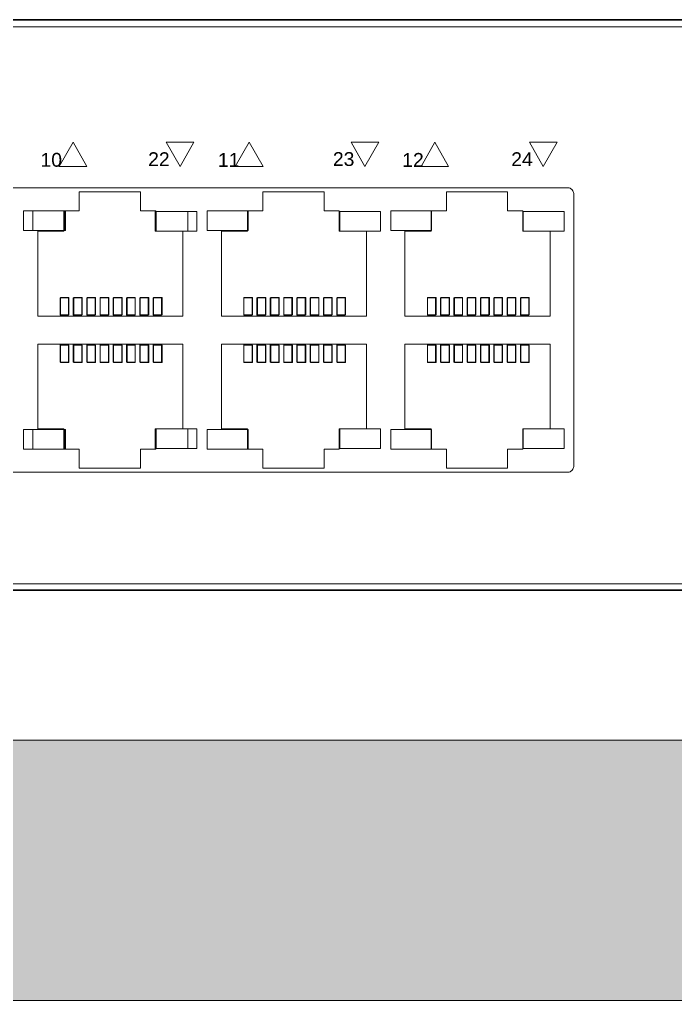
# Model space of a CAD drawing. Header units: millimetres. Extents: x -71336 to -33468, y -26189 to 22712.
# Drawn here: x -34216.2 to -34165.1, y -8452.9 to -8376.4 of the extents above; entities that cross this region are included whole.
import ezdxf

# ---------------------------------------------------------------- set-up
doc = ezdxf.new("R2010")
doc.units = ezdxf.units.MM
doc.layers.add('SC - Equipment', color=7, linetype='Continuous', lineweight=13)
doc.layers.add('SC - Rack Layout - U-guides and centreline', color=5, linetype='Continuous', lineweight=13, plot=False)
doc.styles.get("Standard").update_dxf_attribs({"font": 'arial.ttf', "height": 35})

# ---------------------------------------------------------------- blocks, each defined once
blk = doc.blocks.new('*U220')
at = {"layer": 'SC - Rack Layout - U-guides and centreline', "ltscale": 5}
blk.add_lwpolyline([(-300, 0), (300, 0)], dxfattribs=at)
blk = doc.blocks.new('*U221')
at = {"layer": 'SC - Rack Layout - U-guides and centreline', "color": 0, "linetype": 'ByBlock', "lineweight": -2, "transparency": 16777216}
for p in [(0, 1155.7), (0, 1111.25)]:
    blk.add_blockref('*U220', p, dxfattribs=at)
blk = doc.blocks.new('cisco-cbs350-24p-4x')
at = {"layer": 'SC - Equipment', "flags": 128}
for points in [[(238.117, 44.45), (-238.133, 44.45)], [(219.712, 44.45), (-219.712, 44.45)], [(219.712, 44.45), (-219.712, 44.45)], [(219.712, 44.45), (-219.712, 44.45)], [(-219.712, 43.934), (219.199, 43.95)], [(85.694, 34.948), (84.619, 33.049)], [(86.769, 33.049), (85.694, 34.948)], [(92.954, 34.948), (95.104, 34.948)], [(94.029, 33.049), (92.954, 34.948)], [(92.954, 34.948), (92.954, 34.948)], [(95.104, 34.948), (94.029, 33.049)], [(99.42, 34.948), (98.328, 33.049)], [(100.494, 33.049), (99.42, 34.948)], [(107.357, 34.948), (109.507, 34.948)], [(108.432, 33.049), (107.357, 34.948)], [(107.357, 34.948), (107.357, 34.948)], [(109.507, 34.948), (108.432, 33.049)], [(113.872, 34.948), (112.798, 33.049)], [(114.947, 33.049), (113.872, 34.948)], [(121.248, 34.948), (123.397, 34.948)], [(122.323, 33.049), (121.248, 34.948)], [(121.248, 34.948), (121.248, 34.948)], [(123.397, 34.948), (122.323, 33.049)], [(84.619, 33.049), (86.769, 33.049)], [(84.619, 33.049), (84.619, 33.049)], [(98.328, 33.049), (100.494, 33.049)], [(98.328, 33.049), (98.328, 33.049)], [(112.798, 33.049), (114.947, 33.049)], [(112.798, 33.049), (112.798, 33.049)], [(38.681, 31.4), (124.191, 31.4)], [(38.681, 31.4), (124.191, 31.4)], [(90.936, 31.067), (86.174, 31.067)], [(86.174, 31.067), (86.174, 29.601)], [(90.936, 31.067), (86.174, 31.067)], [(86.174, 31.067), (86.174, 29.601)], [(90.936, 29.601), (90.936, 31.067)], [(90.936, 29.601), (90.936, 31.067)], [(105.24, 31.067), (100.478, 31.067)], [(100.478, 31.067), (100.478, 29.601)], [(105.24, 31.067), (100.478, 31.067)], [(100.478, 31.067), (100.478, 29.601)], [(105.24, 29.601), (105.24, 31.067)], [(105.24, 29.601), (105.24, 31.067)], [(119.544, 31.067), (114.782, 31.067)], [(114.782, 31.067), (114.782, 29.601)], [(119.544, 31.067), (114.782, 31.067)], [(114.782, 31.067), (114.782, 29.601)], [(119.544, 29.601), (119.544, 31.067)], [(119.544, 29.601), (119.544, 31.067)], [(124.704, 30.883), (124.704, 9.727)], [(124.704, 30.883), (124.704, 9.727)], [(81.841, 28.068), (81.841, 29.601)], [(81.841, 29.601), (85.016, 29.601)], [(82.552, 28.068), (82.552, 29.601)], [(82.552, 29.601), (85.099, 29.601)], [(84.983, 29.601), (84.983, 28.018)], [(86.174, 29.601), (84.983, 29.601)], [(84.983, 29.601), (84.983, 29.601)], [(84.983, 29.601), (84.983, 28.018)], [(86.174, 29.601), (84.983, 29.601)], [(84.983, 29.601), (84.983, 29.601)], [(85.016, 29.601), (85.016, 28.068)], [(85.099, 29.601), (85.099, 28.068)], [(92.127, 29.601), (90.936, 29.601)], [(92.127, 29.601), (90.936, 29.601)], [(92.077, 28.018), (92.077, 29.551)], [(92.077, 29.551), (94.624, 29.551)], [(92.127, 28.018), (92.127, 29.601)], [(92.127, 28.018), (92.127, 29.601)], [(92.16, 28.018), (92.16, 29.551)], [(92.16, 29.551), (95.335, 29.551)], [(94.624, 29.551), (94.624, 28.018)], [(95.335, 29.551), (95.335, 28.018)], [(96.145, 28.068), (96.145, 29.601)], [(96.145, 29.601), (99.32, 29.601)], [(99.287, 29.601), (99.287, 28.018)], [(100.478, 29.601), (99.287, 29.601)], [(99.287, 29.601), (99.287, 29.601)], [(99.287, 29.601), (99.287, 28.018)], [(100.478, 29.601), (99.287, 29.601)], [(99.287, 29.601), (99.287, 29.601)], [(99.32, 29.601), (99.32, 28.068)], [(106.431, 29.601), (105.24, 29.601)], [(106.431, 29.601), (105.24, 29.601)], [(106.431, 28.018), (106.431, 29.601)], [(106.431, 28.018), (106.431, 29.601)], [(106.464, 28.018), (106.464, 29.551)], [(106.464, 29.551), (109.639, 29.551)], [(109.639, 29.551), (109.639, 28.018)], [(110.449, 28.068), (110.449, 29.601)], [(110.449, 29.601), (113.624, 29.601)], [(113.591, 29.601), (113.591, 28.018)], [(114.782, 29.601), (113.591, 29.601)], [(113.591, 29.601), (113.591, 29.601)], [(113.591, 29.601), (113.591, 28.018)], [(114.782, 29.601), (113.591, 29.601)], [(113.591, 29.601), (113.591, 29.601)], [(113.624, 29.601), (113.624, 28.068)], [(120.735, 29.601), (119.544, 29.601)], [(120.735, 29.601), (119.544, 29.601)], [(120.735, 28.018), (120.735, 29.601)], [(120.735, 28.018), (120.735, 29.601)], [(120.768, 28.018), (120.768, 29.551)], [(120.768, 29.551), (123.943, 29.551)], [(123.943, 29.551), (123.943, 28.018)], [(85.016, 28.068), (81.841, 28.068)], [(85.099, 28.068), (82.552, 28.068)], [(84.983, 28.018), (82.949, 28.018)], [(82.949, 28.018), (82.949, 21.388)], [(84.983, 28.018), (82.949, 28.018)], [(82.949, 28.018), (82.949, 21.388)], [(85.016, 28.068), (85.016, 28.068)], [(85.099, 28.068), (85.099, 28.068)], [(94.624, 28.018), (92.077, 28.018)], [(94.244, 28.018), (92.127, 28.018)], [(94.244, 28.018), (92.127, 28.018)], [(95.335, 28.018), (92.16, 28.018)], [(94.244, 21.388), (94.244, 28.018)], [(94.244, 21.388), (94.244, 28.018)], [(94.624, 28.018), (94.624, 28.018)], [(95.335, 28.018), (95.335, 28.018)], [(99.32, 28.068), (96.145, 28.068)], [(99.287, 28.018), (97.253, 28.018)], [(97.253, 28.018), (97.253, 21.388)], [(99.287, 28.018), (97.253, 28.018)], [(97.253, 28.018), (97.253, 21.388)], [(99.32, 28.068), (99.32, 28.068)], [(108.548, 28.018), (106.431, 28.018)], [(108.548, 28.018), (106.431, 28.018)], [(109.639, 28.018), (106.464, 28.018)], [(108.548, 21.388), (108.548, 28.018)], [(108.548, 21.388), (108.548, 28.018)], [(109.639, 28.018), (109.639, 28.018)], [(113.624, 28.068), (110.449, 28.068)], [(113.591, 28.018), (111.541, 28.018)], [(111.541, 28.018), (111.541, 21.388)], [(113.591, 28.018), (111.541, 28.018)], [(111.541, 28.018), (111.541, 21.388)], [(113.624, 28.068), (113.624, 28.068)], [(122.852, 28.018), (120.735, 28.018)], [(122.852, 28.018), (120.735, 28.018)], [(123.943, 28.018), (120.768, 28.018)], [(122.852, 21.388), (122.852, 28.018)], [(122.852, 21.388), (122.852, 28.018)], [(123.943, 28.018), (123.943, 28.018)], [(84.686, 22.804), (84.686, 21.471)], [(85.347, 22.804), (84.686, 22.804)], [(84.686, 22.804), (84.686, 22.804)], [(84.686, 22.804), (84.686, 21.471)], [(85.347, 22.804), (84.686, 22.804)], [(84.686, 22.804), (84.686, 22.804)], [(84.702, 22.837), (84.702, 21.488)], [(85.364, 22.837), (84.702, 22.837)], [(84.702, 22.837), (84.702, 22.837)], [(84.702, 22.837), (84.702, 21.488)], [(85.364, 22.837), (84.702, 22.837)], [(84.702, 22.837), (84.702, 22.837)], [(85.347, 21.471), (85.347, 22.804)], [(85.347, 21.471), (85.347, 22.804)], [(85.364, 21.488), (85.364, 22.837)], [(85.364, 21.488), (85.364, 22.837)], [(85.711, 22.804), (85.711, 21.471)], [(86.372, 22.804), (85.711, 22.804)], [(85.711, 22.804), (85.711, 22.804)], [(85.711, 22.804), (85.711, 21.471)], [(86.372, 22.804), (85.711, 22.804)], [(85.711, 22.804), (85.711, 22.804)], [(85.744, 22.837), (85.744, 21.488)], [(86.405, 22.837), (85.744, 22.837)], [(85.744, 22.837), (85.744, 22.837)], [(85.744, 22.837), (85.744, 21.488)], [(86.405, 22.837), (85.744, 22.837)], [(85.744, 22.837), (85.744, 22.837)], [(86.372, 21.471), (86.372, 22.804)], [(86.372, 21.471), (86.372, 22.804)], [(86.405, 21.488), (86.405, 22.837)], [(86.405, 21.488), (86.405, 22.837)], [(86.753, 22.804), (86.753, 21.471)], [(87.414, 22.804), (86.753, 22.804)], [(86.753, 22.804), (86.753, 22.804)], [(86.753, 22.804), (86.753, 21.471)], [(87.414, 22.804), (86.753, 22.804)], [(86.753, 22.804), (86.753, 22.804)], [(86.786, 22.837), (86.786, 21.488)], [(87.431, 22.837), (86.786, 22.837)], [(86.786, 22.837), (86.786, 22.837)], [(86.786, 22.837), (86.786, 21.488)], [(87.431, 22.837), (86.786, 22.837)], [(86.786, 22.837), (86.786, 22.837)], [(87.414, 21.471), (87.414, 22.804)], [(87.414, 21.471), (87.414, 22.804)], [(87.431, 21.488), (87.431, 22.837)], [(87.431, 21.488), (87.431, 22.837)], [(87.794, 22.804), (87.794, 21.471)], [(88.456, 22.804), (87.794, 22.804)], [(87.794, 22.804), (87.794, 22.804)], [(87.794, 22.804), (87.794, 21.471)], [(88.456, 22.804), (87.794, 22.804)], [(87.794, 22.804), (87.794, 22.804)], [(87.811, 22.837), (87.811, 21.488)], [(88.472, 22.837), (87.811, 22.837)], [(87.811, 22.837), (87.811, 22.837)], [(87.811, 22.837), (87.811, 21.488)], [(88.472, 22.837), (87.811, 22.837)], [(87.811, 22.837), (87.811, 22.837)], [(88.456, 21.471), (88.456, 22.804)], [(88.456, 21.471), (88.456, 22.804)], [(88.472, 21.488), (88.472, 22.837)], [(88.472, 21.488), (88.472, 22.837)], [(88.82, 22.804), (88.82, 21.471)], [(89.481, 22.804), (88.82, 22.804)], [(88.82, 22.804), (88.82, 22.804)], [(88.82, 22.804), (88.82, 21.471)], [(89.481, 22.804), (88.82, 22.804)], [(88.82, 22.804), (88.82, 22.804)], [(88.853, 22.837), (88.853, 21.488)], [(89.514, 22.837), (88.853, 22.837)], [(88.853, 22.837), (88.853, 22.837)], [(88.853, 22.837), (88.853, 21.488)], [(89.514, 22.837), (88.853, 22.837)], [(88.853, 22.837), (88.853, 22.837)], [(89.481, 21.471), (89.481, 22.804)], [(89.481, 21.471), (89.481, 22.804)], [(89.514, 21.488), (89.514, 22.837)], [(89.514, 21.488), (89.514, 22.837)], [(89.861, 22.804), (89.861, 21.471)], [(90.523, 22.804), (89.861, 22.804)], [(89.861, 22.804), (89.861, 22.804)], [(89.861, 22.804), (89.861, 21.471)], [(90.523, 22.804), (89.861, 22.804)], [(89.861, 22.804), (89.861, 22.804)], [(89.895, 22.837), (89.895, 21.488)], [(90.539, 22.837), (89.895, 22.837)], [(89.895, 22.837), (89.895, 22.837)], [(89.895, 22.837), (89.895, 21.488)], [(90.539, 22.837), (89.895, 22.837)], [(89.895, 22.837), (89.895, 22.837)], [(90.523, 21.471), (90.523, 22.804)], [(90.523, 21.471), (90.523, 22.804)], [(90.539, 21.488), (90.539, 22.837)], [(90.539, 21.488), (90.539, 22.837)], [(90.903, 22.804), (90.903, 21.471)], [(91.548, 22.804), (90.903, 22.804)], [(90.903, 22.804), (90.903, 22.804)], [(90.903, 22.804), (90.903, 21.471)], [(91.548, 22.804), (90.903, 22.804)], [(90.903, 22.804), (90.903, 22.804)], [(90.92, 22.837), (90.92, 21.488)], [(91.581, 22.837), (90.92, 22.837)], [(90.92, 22.837), (90.92, 22.837)], [(90.92, 22.837), (90.92, 21.488)], [(91.581, 22.837), (90.92, 22.837)], [(90.92, 22.837), (90.92, 22.837)], [(91.548, 21.471), (91.548, 22.804)], [(91.548, 21.471), (91.548, 22.804)], [(91.581, 21.488), (91.581, 22.837)], [(91.581, 21.488), (91.581, 22.837)], [(91.929, 22.804), (91.929, 21.471)], [(92.59, 22.804), (91.929, 22.804)], [(91.929, 22.804), (91.929, 22.804)], [(91.929, 22.804), (91.929, 21.471)], [(92.59, 22.804), (91.929, 22.804)], [(91.929, 22.804), (91.929, 22.804)], [(91.962, 22.837), (91.962, 21.488)], [(92.623, 22.837), (91.962, 22.837)], [(91.962, 22.837), (91.962, 22.837)], [(91.962, 22.837), (91.962, 21.488)], [(92.623, 22.837), (91.962, 22.837)], [(91.962, 22.837), (91.962, 22.837)], [(92.59, 21.471), (92.59, 22.804)], [(92.59, 21.471), (92.59, 22.804)], [(92.623, 21.488), (92.623, 22.837)], [(92.623, 21.488), (92.623, 22.837)], [(98.99, 22.804), (98.99, 21.471)], [(99.651, 22.804), (98.99, 22.804)], [(98.99, 22.804), (98.99, 22.804)], [(99.006, 22.837), (99.006, 21.488)], [(99.668, 22.837), (99.006, 22.837)], [(99.006, 22.837), (99.006, 22.837)], [(99.651, 21.471), (99.651, 22.804)], [(99.668, 21.488), (99.668, 22.837)], [(100.015, 22.804), (100.015, 21.471)], [(100.676, 22.804), (100.015, 22.804)], [(100.015, 22.804), (100.015, 22.804)], [(100.048, 22.837), (100.048, 21.488)], [(100.709, 22.837), (100.048, 22.837)], [(100.048, 22.837), (100.048, 22.837)], [(100.676, 21.471), (100.676, 22.804)], [(100.709, 21.488), (100.709, 22.837)], [(101.057, 22.804), (101.057, 21.471)], [(101.718, 22.804), (101.057, 22.804)], [(101.057, 22.804), (101.057, 22.804)], [(101.09, 22.837), (101.09, 21.488)], [(101.735, 22.837), (101.09, 22.837)], [(101.09, 22.837), (101.09, 22.837)], [(101.718, 21.471), (101.718, 22.804)], [(101.735, 21.488), (101.735, 22.837)], [(102.098, 22.804), (102.098, 21.471)], [(102.743, 22.804), (102.098, 22.804)], [(102.098, 22.804), (102.098, 22.804)], [(102.115, 22.837), (102.115, 21.488)], [(102.776, 22.837), (102.115, 22.837)], [(102.115, 22.837), (102.115, 22.837)], [(102.743, 21.471), (102.743, 22.804)], [(102.776, 21.488), (102.776, 22.837)], [(103.124, 22.804), (103.124, 21.471)], [(103.785, 22.804), (103.124, 22.804)], [(103.124, 22.804), (103.124, 22.804)], [(103.157, 22.837), (103.157, 21.488)], [(103.818, 22.837), (103.157, 22.837)], [(103.157, 22.837), (103.157, 22.837)], [(103.785, 21.471), (103.785, 22.804)], [(103.818, 21.488), (103.818, 22.837)], [(104.165, 22.804), (104.165, 21.471)], [(104.827, 22.804), (104.165, 22.804)], [(104.165, 22.804), (104.165, 22.804)], [(104.182, 22.837), (104.182, 21.488)], [(104.843, 22.837), (104.182, 22.837)], [(104.182, 22.837), (104.182, 22.837)], [(104.827, 21.471), (104.827, 22.804)], [(104.843, 21.488), (104.843, 22.837)], [(105.207, 22.804), (105.207, 21.471)], [(105.852, 22.804), (105.207, 22.804)], [(105.207, 22.804), (105.207, 22.804)], [(105.224, 22.837), (105.224, 21.488)], [(105.885, 22.837), (105.224, 22.837)], [(105.224, 22.837), (105.224, 22.837)], [(105.852, 21.471), (105.852, 22.804)], [(105.885, 21.488), (105.885, 22.837)], [(106.233, 22.804), (106.233, 21.471)], [(106.894, 22.804), (106.233, 22.804)], [(106.233, 22.804), (106.233, 22.804)], [(106.266, 22.837), (106.266, 21.488)], [(106.927, 22.837), (106.266, 22.837)], [(106.266, 22.837), (106.266, 22.837)], [(106.894, 21.471), (106.894, 22.804)], [(106.927, 21.488), (106.927, 22.837)], [(113.294, 22.804), (113.294, 21.471)], [(113.939, 22.804), (113.294, 22.804)], [(113.294, 22.804), (113.294, 22.804)], [(113.31, 22.837), (113.31, 21.488)], [(113.972, 22.837), (113.31, 22.837)], [(113.31, 22.837), (113.31, 22.837)], [(113.939, 21.471), (113.939, 22.804)], [(113.972, 21.488), (113.972, 22.837)], [(114.319, 22.804), (114.319, 21.471)], [(114.98, 22.804), (114.319, 22.804)], [(114.319, 22.804), (114.319, 22.804)], [(114.352, 22.837), (114.352, 21.488)], [(115.013, 22.837), (114.352, 22.837)], [(114.352, 22.837), (114.352, 22.837)], [(114.98, 21.471), (114.98, 22.804)], [(115.013, 21.488), (115.013, 22.837)], [(115.361, 22.804), (115.361, 21.471)], [(116.022, 22.804), (115.361, 22.804)], [(115.361, 22.804), (115.361, 22.804)], [(115.394, 22.837), (115.394, 21.488)], [(116.039, 22.837), (115.394, 22.837)], [(115.394, 22.837), (115.394, 22.837)], [(116.022, 21.471), (116.022, 22.804)], [(116.039, 21.488), (116.039, 22.837)], [(116.402, 22.804), (116.402, 21.471)], [(117.047, 22.804), (116.402, 22.804)], [(116.402, 22.804), (116.402, 22.804)], [(116.419, 22.837), (116.419, 21.488)], [(117.08, 22.837), (116.419, 22.837)], [(116.419, 22.837), (116.419, 22.837)], [(117.047, 21.471), (117.047, 22.804)], [(117.08, 21.488), (117.08, 22.837)], [(117.428, 22.804), (117.428, 21.471)], [(118.089, 22.804), (117.428, 22.804)], [(117.428, 22.804), (117.428, 22.804)], [(117.461, 22.837), (117.461, 21.488)], [(118.122, 22.837), (117.461, 22.837)], [(117.461, 22.837), (117.461, 22.837)], [(118.089, 21.471), (118.089, 22.804)], [(118.122, 21.488), (118.122, 22.837)], [(118.47, 22.804), (118.47, 21.471)], [(119.131, 22.804), (118.47, 22.804)], [(118.47, 22.804), (118.47, 22.804)], [(118.486, 22.837), (118.486, 21.488)], [(119.148, 22.837), (118.486, 22.837)], [(118.486, 22.837), (118.486, 22.837)], [(119.131, 21.471), (119.131, 22.804)], [(119.148, 21.488), (119.148, 22.837)], [(119.511, 22.804), (119.511, 21.471)], [(120.156, 22.804), (119.511, 22.804)], [(119.511, 22.804), (119.511, 22.804)], [(119.528, 22.837), (119.528, 21.488)], [(120.189, 22.837), (119.528, 22.837)], [(119.528, 22.837), (119.528, 22.837)], [(120.156, 21.471), (120.156, 22.804)], [(120.189, 21.488), (120.189, 22.837)], [(120.537, 22.804), (120.537, 21.471)], [(121.198, 22.804), (120.537, 22.804)], [(120.537, 22.804), (120.537, 22.804)], [(120.57, 22.837), (120.57, 21.488)], [(121.231, 22.837), (120.57, 22.837)], [(120.57, 22.837), (120.57, 22.837)], [(121.198, 21.471), (121.198, 22.804)], [(121.231, 21.488), (121.231, 22.837)], [(84.686, 21.471), (85.347, 21.471)], [(84.686, 21.471), (85.347, 21.471)], [(84.702, 21.488), (85.364, 21.488)], [(84.702, 21.488), (85.364, 21.488)], [(85.711, 21.471), (86.372, 21.471)], [(85.711, 21.471), (86.372, 21.471)], [(85.744, 21.488), (86.405, 21.488)], [(85.744, 21.488), (86.405, 21.488)], [(86.753, 21.471), (87.414, 21.471)], [(86.753, 21.471), (87.414, 21.471)], [(86.786, 21.488), (87.431, 21.488)], [(86.786, 21.488), (87.431, 21.488)], [(87.794, 21.471), (88.456, 21.471)], [(87.794, 21.471), (88.456, 21.471)], [(87.811, 21.488), (88.472, 21.488)], [(87.811, 21.488), (88.472, 21.488)], [(88.82, 21.471), (89.481, 21.471)], [(88.82, 21.471), (89.481, 21.471)], [(88.853, 21.488), (89.514, 21.488)], [(88.853, 21.488), (89.514, 21.488)], [(89.861, 21.471), (90.523, 21.471)], [(89.861, 21.471), (90.523, 21.471)], [(89.895, 21.488), (90.539, 21.488)], [(89.895, 21.488), (90.539, 21.488)], [(90.903, 21.471), (91.548, 21.471)], [(90.903, 21.471), (91.548, 21.471)], [(90.92, 21.488), (91.581, 21.488)], [(90.92, 21.488), (91.581, 21.488)], [(91.929, 21.471), (92.59, 21.471)], [(91.929, 21.471), (92.59, 21.471)], [(91.962, 21.488), (92.623, 21.488)], [(91.962, 21.488), (92.623, 21.488)], [(98.99, 21.471), (99.651, 21.471)], [(99.006, 21.488), (99.668, 21.488)], [(100.015, 21.471), (100.676, 21.471)], [(100.048, 21.488), (100.709, 21.488)], [(101.057, 21.471), (101.718, 21.471)], [(101.09, 21.488), (101.735, 21.488)], [(102.098, 21.471), (102.743, 21.471)], [(102.115, 21.488), (102.776, 21.488)], [(103.124, 21.471), (103.785, 21.471)], [(103.157, 21.488), (103.818, 21.488)], [(104.165, 21.471), (104.827, 21.471)], [(104.182, 21.488), (104.843, 21.488)], [(105.207, 21.471), (105.852, 21.471)], [(105.224, 21.488), (105.885, 21.488)], [(106.233, 21.471), (106.894, 21.471)], [(106.266, 21.488), (106.927, 21.488)], [(113.294, 21.471), (113.939, 21.471)], [(113.31, 21.488), (113.972, 21.488)], [(114.319, 21.471), (114.98, 21.471)], [(114.352, 21.488), (115.013, 21.488)], [(115.361, 21.471), (116.022, 21.471)], [(115.394, 21.488), (116.039, 21.488)], [(116.402, 21.471), (117.047, 21.471)], [(116.419, 21.488), (117.08, 21.488)], [(117.428, 21.471), (118.089, 21.471)], [(117.461, 21.488), (118.122, 21.488)], [(118.47, 21.471), (119.131, 21.471)], [(118.486, 21.488), (119.148, 21.488)], [(119.511, 21.471), (120.156, 21.471)], [(119.528, 21.488), (120.189, 21.488)], [(120.537, 21.471), (121.198, 21.471)], [(120.57, 21.488), (121.231, 21.488)], [(82.949, 21.388), (94.244, 21.388)], [(82.949, 21.388), (94.244, 21.388)], [(97.253, 21.388), (108.548, 21.388)], [(97.253, 21.388), (108.548, 21.388)], [(111.541, 21.388), (122.852, 21.388)], [(111.541, 21.388), (122.852, 21.388)], [(82.949, 12.593), (82.949, 19.206)], [(82.949, 19.206), (94.244, 19.206)], [(82.949, 12.593), (82.949, 19.206)], [(82.949, 19.206), (94.244, 19.206)], [(84.686, 19.139), (84.686, 17.807)], [(85.347, 19.139), (84.686, 19.139)], [(84.686, 19.139), (84.686, 19.139)], [(84.686, 19.139), (84.686, 17.807)], [(85.347, 19.139), (84.686, 19.139)], [(84.686, 19.139), (84.686, 19.139)], [(84.702, 19.123), (84.702, 17.773)], [(85.364, 19.123), (84.702, 19.123)], [(84.702, 19.123), (84.702, 19.123)], [(84.702, 19.123), (84.702, 17.773)], [(85.364, 19.123), (84.702, 19.123)], [(84.702, 19.123), (84.702, 19.123)], [(85.347, 17.807), (85.347, 19.139)], [(85.347, 17.807), (85.347, 19.139)], [(85.364, 17.773), (85.364, 19.123)], [(85.364, 17.773), (85.364, 19.123)], [(85.711, 19.139), (85.711, 17.807)], [(86.372, 19.139), (85.711, 19.139)], [(85.711, 19.139), (85.711, 19.139)], [(85.711, 19.139), (85.711, 17.807)], [(86.372, 19.139), (85.711, 19.139)], [(85.711, 19.139), (85.711, 19.139)], [(85.744, 19.123), (85.744, 17.773)], [(86.405, 19.123), (85.744, 19.123)], [(85.744, 19.123), (85.744, 19.123)], [(85.744, 19.123), (85.744, 17.773)], [(86.405, 19.123), (85.744, 19.123)], [(85.744, 19.123), (85.744, 19.123)], [(86.372, 17.807), (86.372, 19.139)], [(86.372, 17.807), (86.372, 19.139)], [(86.405, 17.773), (86.405, 19.123)], [(86.405, 17.773), (86.405, 19.123)], [(86.753, 19.139), (86.753, 17.807)], [(87.414, 19.139), (86.753, 19.139)], [(86.753, 19.139), (86.753, 19.139)], [(86.753, 19.139), (86.753, 17.807)], [(87.414, 19.139), (86.753, 19.139)], [(86.753, 19.139), (86.753, 19.139)], [(86.786, 19.123), (86.786, 17.773)], [(87.431, 19.123), (86.786, 19.123)], [(86.786, 19.123), (86.786, 19.123)], [(86.786, 19.123), (86.786, 17.773)], [(87.431, 19.123), (86.786, 19.123)], [(86.786, 19.123), (86.786, 19.123)], [(87.414, 17.807), (87.414, 19.139)], [(87.414, 17.807), (87.414, 19.139)], [(87.431, 17.773), (87.431, 19.123)], [(87.431, 17.773), (87.431, 19.123)], [(87.794, 19.139), (87.794, 17.807)], [(88.456, 19.139), (87.794, 19.139)], [(87.794, 19.139), (87.794, 19.139)], [(87.794, 19.139), (87.794, 17.807)], [(88.456, 19.139), (87.794, 19.139)], [(87.794, 19.139), (87.794, 19.139)], [(87.811, 19.123), (87.811, 17.773)], [(88.472, 19.123), (87.811, 19.123)], [(87.811, 19.123), (87.811, 19.123)], [(87.811, 19.123), (87.811, 17.773)], [(88.472, 19.123), (87.811, 19.123)], [(87.811, 19.123), (87.811, 19.123)], [(88.456, 17.807), (88.456, 19.139)], [(88.456, 17.807), (88.456, 19.139)], [(88.472, 17.773), (88.472, 19.123)], [(88.472, 17.773), (88.472, 19.123)], [(88.82, 19.139), (88.82, 17.807)], [(89.481, 19.139), (88.82, 19.139)], [(88.82, 19.139), (88.82, 19.139)], [(88.82, 19.139), (88.82, 17.807)], [(89.481, 19.139), (88.82, 19.139)], [(88.82, 19.139), (88.82, 19.139)], [(88.853, 19.123), (88.853, 17.773)], [(89.514, 19.123), (88.853, 19.123)], [(88.853, 19.123), (88.853, 19.123)], [(88.853, 19.123), (88.853, 17.773)], [(89.514, 19.123), (88.853, 19.123)], [(88.853, 19.123), (88.853, 19.123)], [(89.481, 17.807), (89.481, 19.139)], [(89.481, 17.807), (89.481, 19.139)], [(89.514, 17.773), (89.514, 19.123)], [(89.514, 17.773), (89.514, 19.123)], [(89.861, 19.139), (89.861, 17.807)], [(90.523, 19.139), (89.861, 19.139)], [(89.861, 19.139), (89.861, 19.139)], [(89.861, 19.139), (89.861, 17.807)], [(90.523, 19.139), (89.861, 19.139)], [(89.861, 19.139), (89.861, 19.139)], [(89.895, 19.123), (89.895, 17.773)], [(90.539, 19.123), (89.895, 19.123)], [(89.895, 19.123), (89.895, 19.123)], [(89.895, 19.123), (89.895, 17.773)], [(90.539, 19.123), (89.895, 19.123)], [(89.895, 19.123), (89.895, 19.123)], [(90.523, 17.807), (90.523, 19.139)], [(90.523, 17.807), (90.523, 19.139)], [(90.539, 17.773), (90.539, 19.123)], [(90.539, 17.773), (90.539, 19.123)], [(90.903, 19.139), (90.903, 17.807)], [(91.548, 19.139), (90.903, 19.139)], [(90.903, 19.139), (90.903, 19.139)], [(90.903, 19.139), (90.903, 17.807)], [(91.548, 19.139), (90.903, 19.139)], [(90.903, 19.139), (90.903, 19.139)], [(90.92, 19.123), (90.92, 17.773)], [(91.581, 19.123), (90.92, 19.123)], [(90.92, 19.123), (90.92, 19.123)], [(90.92, 19.123), (90.92, 17.773)], [(91.581, 19.123), (90.92, 19.123)], [(90.92, 19.123), (90.92, 19.123)], [(91.548, 17.807), (91.548, 19.139)], [(91.548, 17.807), (91.548, 19.139)], [(91.581, 17.773), (91.581, 19.123)], [(91.581, 17.773), (91.581, 19.123)], [(91.929, 19.139), (91.929, 17.807)], [(92.59, 19.139), (91.929, 19.139)], [(91.929, 19.139), (91.929, 19.139)], [(91.929, 19.139), (91.929, 17.807)], [(92.59, 19.139), (91.929, 19.139)], [(91.929, 19.139), (91.929, 19.139)], [(91.962, 19.123), (91.962, 17.773)], [(92.623, 19.123), (91.962, 19.123)], [(91.962, 19.123), (91.962, 19.123)], [(91.962, 19.123), (91.962, 17.773)], [(92.623, 19.123), (91.962, 19.123)], [(91.962, 19.123), (91.962, 19.123)], [(92.59, 17.807), (92.59, 19.139)], [(92.59, 17.807), (92.59, 19.139)], [(92.623, 17.773), (92.623, 19.123)], [(92.623, 17.773), (92.623, 19.123)], [(94.244, 19.206), (94.244, 12.593)], [(94.244, 19.206), (94.244, 12.593)], [(97.253, 12.593), (97.253, 19.206)], [(97.253, 19.206), (108.548, 19.206)], [(97.253, 12.593), (97.253, 19.206)], [(97.253, 19.206), (108.548, 19.206)], [(98.99, 19.139), (98.99, 17.807)], [(99.651, 19.139), (98.99, 19.139)], [(98.99, 19.139), (98.99, 19.139)], [(99.006, 19.123), (99.006, 17.773)], [(99.668, 19.123), (99.006, 19.123)], [(99.006, 19.123), (99.006, 19.123)], [(99.651, 17.807), (99.651, 19.139)], [(99.668, 17.773), (99.668, 19.123)], [(100.015, 19.139), (100.015, 17.807)], [(100.676, 19.139), (100.015, 19.139)], [(100.015, 19.139), (100.015, 19.139)], [(100.048, 19.123), (100.048, 17.773)], [(100.709, 19.123), (100.048, 19.123)], [(100.048, 19.123), (100.048, 19.123)], [(100.676, 17.807), (100.676, 19.139)], [(100.709, 17.773), (100.709, 19.123)], [(101.057, 19.139), (101.057, 17.807)], [(101.718, 19.139), (101.057, 19.139)], [(101.057, 19.139), (101.057, 19.139)], [(101.09, 19.123), (101.09, 17.773)], [(101.735, 19.123), (101.09, 19.123)], [(101.09, 19.123), (101.09, 19.123)], [(101.718, 17.807), (101.718, 19.139)], [(101.735, 17.773), (101.735, 19.123)], [(102.098, 19.139), (102.098, 17.807)], [(102.743, 19.139), (102.098, 19.139)], [(102.098, 19.139), (102.098, 19.139)], [(102.115, 19.123), (102.115, 17.773)], [(102.776, 19.123), (102.115, 19.123)], [(102.115, 19.123), (102.115, 19.123)], [(102.743, 17.807), (102.743, 19.139)], [(102.776, 17.773), (102.776, 19.123)], [(103.124, 19.139), (103.124, 17.807)], [(103.785, 19.139), (103.124, 19.139)], [(103.124, 19.139), (103.124, 19.139)], [(103.157, 19.123), (103.157, 17.773)], [(103.818, 19.123), (103.157, 19.123)], [(103.157, 19.123), (103.157, 19.123)], [(103.785, 17.807), (103.785, 19.139)], [(103.818, 17.773), (103.818, 19.123)], [(104.165, 19.139), (104.165, 17.807)], [(104.827, 19.139), (104.165, 19.139)], [(104.165, 19.139), (104.165, 19.139)], [(104.182, 19.123), (104.182, 17.773)], [(104.843, 19.123), (104.182, 19.123)], [(104.182, 19.123), (104.182, 19.123)], [(104.827, 17.807), (104.827, 19.139)], [(104.843, 17.773), (104.843, 19.123)], [(105.207, 19.139), (105.207, 17.807)], [(105.852, 19.139), (105.207, 19.139)], [(105.207, 19.139), (105.207, 19.139)], [(105.224, 19.123), (105.224, 17.773)], [(105.885, 19.123), (105.224, 19.123)], [(105.224, 19.123), (105.224, 19.123)], [(105.852, 17.807), (105.852, 19.139)], [(105.885, 17.773), (105.885, 19.123)], [(106.233, 19.139), (106.233, 17.807)], [(106.894, 19.139), (106.233, 19.139)], [(106.233, 19.139), (106.233, 19.139)], [(106.266, 19.123), (106.266, 17.773)], [(106.927, 19.123), (106.266, 19.123)], [(106.266, 19.123), (106.266, 19.123)], [(106.894, 17.807), (106.894, 19.139)], [(106.927, 17.773), (106.927, 19.123)], [(108.548, 19.206), (108.548, 12.593)], [(108.548, 19.206), (108.548, 12.593)], [(111.541, 12.593), (111.541, 19.206)], [(111.541, 19.206), (122.852, 19.206)], [(111.541, 12.593), (111.541, 19.206)], [(111.541, 19.206), (122.852, 19.206)], [(113.294, 19.139), (113.294, 17.807)], [(113.939, 19.139), (113.294, 19.139)], [(113.294, 19.139), (113.294, 19.139)], [(113.31, 19.123), (113.31, 17.773)], [(113.972, 19.123), (113.31, 19.123)], [(113.31, 19.123), (113.31, 19.123)], [(113.939, 17.807), (113.939, 19.139)], [(113.972, 17.773), (113.972, 19.123)], [(114.319, 19.139), (114.319, 17.807)], [(114.98, 19.139), (114.319, 19.139)], [(114.319, 19.139), (114.319, 19.139)], [(114.352, 19.123), (114.352, 17.773)], [(115.013, 19.123), (114.352, 19.123)], [(114.352, 19.123), (114.352, 19.123)], [(114.98, 17.807), (114.98, 19.139)], [(115.013, 17.773), (115.013, 19.123)], [(115.361, 19.139), (115.361, 17.807)], [(116.022, 19.139), (115.361, 19.139)], [(115.361, 19.139), (115.361, 19.139)], [(115.394, 19.123), (115.394, 17.773)], [(116.039, 19.123), (115.394, 19.123)], [(115.394, 19.123), (115.394, 19.123)], [(116.022, 17.807), (116.022, 19.139)], [(116.039, 17.773), (116.039, 19.123)], [(116.402, 19.139), (116.402, 17.807)], [(117.047, 19.139), (116.402, 19.139)], [(116.402, 19.139), (116.402, 19.139)], [(116.419, 19.123), (116.419, 17.773)], [(117.08, 19.123), (116.419, 19.123)], [(116.419, 19.123), (116.419, 19.123)], [(117.047, 17.807), (117.047, 19.139)], [(117.08, 17.773), (117.08, 19.123)], [(117.428, 19.139), (117.428, 17.807)], [(118.089, 19.139), (117.428, 19.139)], [(117.428, 19.139), (117.428, 19.139)], [(117.461, 19.123), (117.461, 17.773)], [(118.122, 19.123), (117.461, 19.123)], [(117.461, 19.123), (117.461, 19.123)], [(118.089, 17.807), (118.089, 19.139)], [(118.122, 17.773), (118.122, 19.123)], [(118.47, 19.139), (118.47, 17.807)], [(119.131, 19.139), (118.47, 19.139)], [(118.47, 19.139), (118.47, 19.139)], [(118.486, 19.123), (118.486, 17.773)], [(119.148, 19.123), (118.486, 19.123)], [(118.486, 19.123), (118.486, 19.123)], [(119.131, 17.807), (119.131, 19.139)], [(119.148, 17.773), (119.148, 19.123)], [(119.511, 19.139), (119.511, 17.807)], [(120.156, 19.139), (119.511, 19.139)], [(119.511, 19.139), (119.511, 19.139)], [(119.528, 19.123), (119.528, 17.773)], [(120.189, 19.123), (119.528, 19.123)], [(119.528, 19.123), (119.528, 19.123)], [(120.156, 17.807), (120.156, 19.139)], [(120.189, 17.773), (120.189, 19.123)], [(120.537, 19.139), (120.537, 17.807)], [(121.198, 19.139), (120.537, 19.139)], [(120.537, 19.139), (120.537, 19.139)], [(120.57, 19.123), (120.57, 17.773)], [(121.231, 19.123), (120.57, 19.123)], [(120.57, 19.123), (120.57, 19.123)], [(121.198, 17.807), (121.198, 19.139)], [(121.231, 17.773), (121.231, 19.123)], [(122.852, 19.206), (122.852, 12.593)], [(122.852, 19.206), (122.852, 12.593)], [(84.686, 17.807), (85.347, 17.807)], [(84.686, 17.807), (85.347, 17.807)], [(84.702, 17.773), (85.364, 17.773)], [(84.702, 17.773), (85.364, 17.773)], [(85.711, 17.807), (86.372, 17.807)], [(85.711, 17.807), (86.372, 17.807)], [(85.744, 17.773), (86.405, 17.773)], [(85.744, 17.773), (86.405, 17.773)], [(86.753, 17.807), (87.414, 17.807)], [(86.753, 17.807), (87.414, 17.807)], [(86.786, 17.773), (87.431, 17.773)], [(86.786, 17.773), (87.431, 17.773)], [(87.794, 17.807), (88.456, 17.807)], [(87.794, 17.807), (88.456, 17.807)], [(87.811, 17.773), (88.472, 17.773)], [(87.811, 17.773), (88.472, 17.773)], [(88.82, 17.807), (89.481, 17.807)], [(88.82, 17.807), (89.481, 17.807)], [(88.853, 17.773), (89.514, 17.773)], [(88.853, 17.773), (89.514, 17.773)], [(89.861, 17.807), (90.523, 17.807)], [(89.861, 17.807), (90.523, 17.807)], [(89.895, 17.773), (90.539, 17.773)], [(89.895, 17.773), (90.539, 17.773)], [(90.903, 17.807), (91.548, 17.807)], [(90.903, 17.807), (91.548, 17.807)], [(90.92, 17.773), (91.581, 17.773)], [(90.92, 17.773), (91.581, 17.773)], [(91.929, 17.807), (92.59, 17.807)], [(91.929, 17.807), (92.59, 17.807)], [(91.962, 17.773), (92.623, 17.773)], [(91.962, 17.773), (92.623, 17.773)], [(98.99, 17.807), (99.651, 17.807)], [(99.006, 17.773), (99.668, 17.773)], [(100.015, 17.807), (100.676, 17.807)], [(100.048, 17.773), (100.709, 17.773)], [(101.057, 17.807), (101.718, 17.807)], [(101.09, 17.773), (101.735, 17.773)], [(102.098, 17.807), (102.743, 17.807)], [(102.115, 17.773), (102.776, 17.773)], [(103.124, 17.807), (103.785, 17.807)], [(103.157, 17.773), (103.818, 17.773)], [(104.165, 17.807), (104.827, 17.807)], [(104.182, 17.773), (104.843, 17.773)], [(105.207, 17.807), (105.852, 17.807)], [(105.224, 17.773), (105.885, 17.773)], [(106.233, 17.807), (106.894, 17.807)], [(106.266, 17.773), (106.927, 17.773)], [(113.294, 17.807), (113.939, 17.807)], [(113.31, 17.773), (113.972, 17.773)], [(114.319, 17.807), (114.98, 17.807)], [(114.352, 17.773), (115.013, 17.773)], [(115.361, 17.807), (116.022, 17.807)], [(115.394, 17.773), (116.039, 17.773)], [(116.402, 17.807), (117.047, 17.807)], [(116.419, 17.773), (117.08, 17.773)], [(117.428, 17.807), (118.089, 17.807)], [(117.461, 17.773), (118.122, 17.773)], [(118.47, 17.807), (119.131, 17.807)], [(118.486, 17.773), (119.148, 17.773)], [(119.511, 17.807), (120.156, 17.807)], [(119.528, 17.773), (120.189, 17.773)], [(120.537, 17.807), (121.198, 17.807)], [(120.57, 17.773), (121.231, 17.773)], [(85.016, 12.543), (81.841, 12.543)], [(81.841, 12.543), (81.841, 11.01)], [(85.099, 12.543), (82.552, 12.543)], [(82.552, 12.543), (82.552, 11.01)], [(84.983, 12.593), (82.949, 12.593)], [(84.983, 12.593), (82.949, 12.593)], [(84.983, 11.01), (84.983, 12.593)], [(84.983, 11.01), (84.983, 12.593)], [(85.016, 11.01), (85.016, 12.543)], [(85.016, 12.543), (85.016, 12.543)], [(85.099, 11.01), (85.099, 12.543)], [(85.099, 12.543), (85.099, 12.543)], [(94.624, 12.593), (92.077, 12.593)], [(92.077, 12.593), (92.077, 11.06)], [(94.244, 12.593), (92.127, 12.593)], [(92.127, 12.593), (92.127, 11.01)], [(94.244, 12.593), (92.127, 12.593)], [(92.127, 12.593), (92.127, 11.01)], [(95.335, 12.593), (92.16, 12.593)], [(92.16, 12.593), (92.16, 11.06)], [(94.624, 11.06), (94.624, 12.593)], [(94.624, 12.593), (94.624, 12.593)], [(95.335, 11.06), (95.335, 12.593)], [(95.335, 12.593), (95.335, 12.593)], [(99.32, 12.543), (96.145, 12.543)], [(96.145, 12.543), (96.145, 11.01)], [(99.287, 12.593), (97.253, 12.593)], [(99.287, 12.593), (97.253, 12.593)], [(99.287, 11.01), (99.287, 12.593)], [(99.287, 11.01), (99.287, 12.593)], [(99.32, 11.01), (99.32, 12.543)], [(99.32, 12.543), (99.32, 12.543)], [(108.548, 12.593), (106.431, 12.593)], [(106.431, 12.593), (106.431, 11.01)], [(108.548, 12.593), (106.431, 12.593)], [(106.431, 12.593), (106.431, 11.01)], [(109.639, 12.593), (106.464, 12.593)], [(106.464, 12.593), (106.464, 11.06)], [(109.639, 11.06), (109.639, 12.593)], [(109.639, 12.593), (109.639, 12.593)], [(113.624, 12.543), (110.449, 12.543)], [(110.449, 12.543), (110.449, 11.01)], [(113.591, 12.593), (111.541, 12.593)], [(113.591, 12.593), (111.541, 12.593)], [(113.591, 11.01), (113.591, 12.593)], [(113.591, 11.01), (113.591, 12.593)], [(113.624, 11.01), (113.624, 12.543)], [(113.624, 12.543), (113.624, 12.543)], [(122.852, 12.593), (120.735, 12.593)], [(120.735, 12.593), (120.735, 11.01)], [(122.852, 12.593), (120.735, 12.593)], [(120.735, 12.593), (120.735, 11.01)], [(123.943, 12.593), (120.768, 12.593)], [(120.768, 12.593), (120.768, 11.06)], [(123.943, 11.06), (123.943, 12.593)], [(123.943, 12.593), (123.943, 12.593)], [(81.841, 11.01), (85.016, 11.01)], [(82.552, 11.01), (85.099, 11.01)], [(86.174, 11.01), (84.983, 11.01)], [(84.983, 11.01), (84.983, 11.01)], [(86.174, 11.01), (84.983, 11.01)], [(84.983, 11.01), (84.983, 11.01)], [(86.174, 9.544), (86.174, 11.01)], [(86.174, 9.544), (86.174, 11.01)], [(92.127, 11.01), (90.936, 11.01)], [(90.936, 11.01), (90.936, 9.544)], [(92.127, 11.01), (90.936, 11.01)], [(90.936, 11.01), (90.936, 9.544)], [(92.077, 11.06), (94.624, 11.06)], [(92.16, 11.06), (95.335, 11.06)], [(96.145, 11.01), (99.32, 11.01)], [(100.478, 11.01), (99.287, 11.01)], [(99.287, 11.01), (99.287, 11.01)], [(100.478, 11.01), (99.287, 11.01)], [(99.287, 11.01), (99.287, 11.01)], [(100.478, 9.544), (100.478, 11.01)], [(100.478, 9.544), (100.478, 11.01)], [(106.431, 11.01), (105.24, 11.01)], [(105.24, 11.01), (105.24, 9.544)], [(106.431, 11.01), (105.24, 11.01)], [(105.24, 11.01), (105.24, 9.544)], [(106.464, 11.06), (109.639, 11.06)], [(110.449, 11.01), (113.624, 11.01)], [(114.782, 11.01), (113.591, 11.01)], [(113.591, 11.01), (113.591, 11.01)], [(114.782, 11.01), (113.591, 11.01)], [(113.591, 11.01), (113.591, 11.01)], [(114.782, 9.544), (114.782, 11.01)], [(114.782, 9.544), (114.782, 11.01)], [(120.735, 11.01), (119.544, 11.01)], [(119.544, 11.01), (119.544, 9.544)], [(120.735, 11.01), (119.544, 11.01)], [(119.544, 11.01), (119.544, 9.544)], [(120.768, 11.06), (123.943, 11.06)], [(124.191, 9.211), (38.681, 9.211)], [(124.191, 9.211), (38.681, 9.211)], [(90.936, 9.544), (86.174, 9.544)], [(90.936, 9.544), (86.174, 9.544)], [(105.24, 9.544), (100.478, 9.544)], [(105.24, 9.544), (100.478, 9.544)], [(119.544, 9.544), (114.782, 9.544)], [(119.544, 9.544), (114.782, 9.544)], [(-238.133, 0), (238.117, 0)], [(219.712, 0.516), (-219.712, 0.516)], [(-219.712, 0), (219.712, 0)], [(-219.712, 0), (219.712, 0)], [(-219.712, 0), (219.712, 0)]]:
    blk.add_lwpolyline(points, dxfattribs=at)
at = {"layer": 'SC - Equipment'}
for points in [[(124.191, 31.4), (124.266, 31.394), (124.338, 31.378), (124.406, 31.351), (124.469, 31.316), (124.527, 31.272), (124.577, 31.221), (124.621, 31.164), (124.656, 31.1), (124.682, 31.032), (124.698, 30.959), (124.704, 30.883)], [(124.191, 31.4), (124.266, 31.394), (124.338, 31.378), (124.406, 31.351), (124.469, 31.316), (124.527, 31.272), (124.577, 31.221), (124.621, 31.164), (124.656, 31.1), (124.682, 31.032), (124.698, 30.959), (124.704, 30.883)], [(124.704, 9.727), (124.698, 9.651), (124.682, 9.579), (124.656, 9.51), (124.621, 9.447), (124.577, 9.389), (124.527, 9.338), (124.469, 9.295), (124.406, 9.259), (124.338, 9.233), (124.266, 9.217), (124.191, 9.211)], [(124.704, 9.727), (124.698, 9.651), (124.682, 9.579), (124.656, 9.51), (124.621, 9.447), (124.577, 9.389), (124.527, 9.338), (124.469, 9.295), (124.406, 9.259), (124.338, 9.233), (124.266, 9.217), (124.191, 9.211)]]:
    blk.add_lwpolyline(points, dxfattribs=at)
for s, p in [('10', (83.153, 33.033)), ('22', (91.538, 33.081)), ('11', (96.976, 33.024)), ('23', (105.933, 33.091)), ('12', (111.335, 33.024)), ('24', (119.826, 33.081))]:
    blk.add_text(s, height=1.0787, dxfattribs=at).set_placement(p)
blk = doc.blocks.new('1U BRUSH PLATE - RACK LAYOUT')
at = {"ltscale": 5}
h = blk.add_hatch(dxfattribs=at)
h.set_pattern_fill('BRASS', color=256, scale=0.37, angle=90)
h.set_pattern_definition([(90, (-0.3157, 0), (-2.3495, 1e-16), []), (90, (-1.4904, 7e-17), (-2.3495, 1e-16), [1.17475, -0.587375])])
edge = h.paths.add_edge_path()
edge.add_line((-207.762, 32.774), (207.762, 32.774))
edge.add_arc((207.762, 22.774), 10, 0, 90, ccw=False)
edge.add_line((217.762, 22.774), (217.762, 22.5))
edge.add_arc((207.762, 22.5), 10, -90, 0, ccw=False)
edge.add_line((207.762, 12.5), (-207.762, 12.5))
edge.add_arc((-207.762, 22.5), 10, 180, 270, ccw=False)
edge.add_line((-217.762, 22.5), (-217.762, 22.774))
edge.add_arc((-207.762, 22.774), 10, 90, 180, ccw=False)
blk.add_lwpolyline([(-207.762, 32.774), (207.762, 32.774, -0.414214), (217.762, 22.774), (217.762, 22.5, -0.414214), (207.762, 12.5), (-207.762, 12.5, -0.414214), (-217.762, 22.5), (-217.762, 22.774, -0.414214)], format="xyb", close=True, dxfattribs=at)
at = {"layer": 'SC - Equipment'}
for p, q in [((-241.3, 44.5), (241.3, 44.5)), ((241.3, 0.05), (-241.3, 0.05))]:
    blk.add_line(p, q, dxfattribs=at)

msp = doc.modelspace()

# ---------------------------------------------------------------- block references
msp.add_blockref('cisco-cbs350-24p-4x', (-34297.756, -8420.928))
at = {"layer": 'SC - Equipment', "ltscale": 5}
for p in [(-34297.756, -8376.478), (-34297.756, -8465.378)]:
    msp.add_blockref('1U BRUSH PLATE - RACK LAYOUT', p, dxfattribs=at)
at = {"layer": 'SC - Rack Layout - U-guides and centreline'}
msp.add_blockref('*U221', (-34297.756, -9532.178), dxfattribs=at)

doc.saveas('drawing.dxf')
